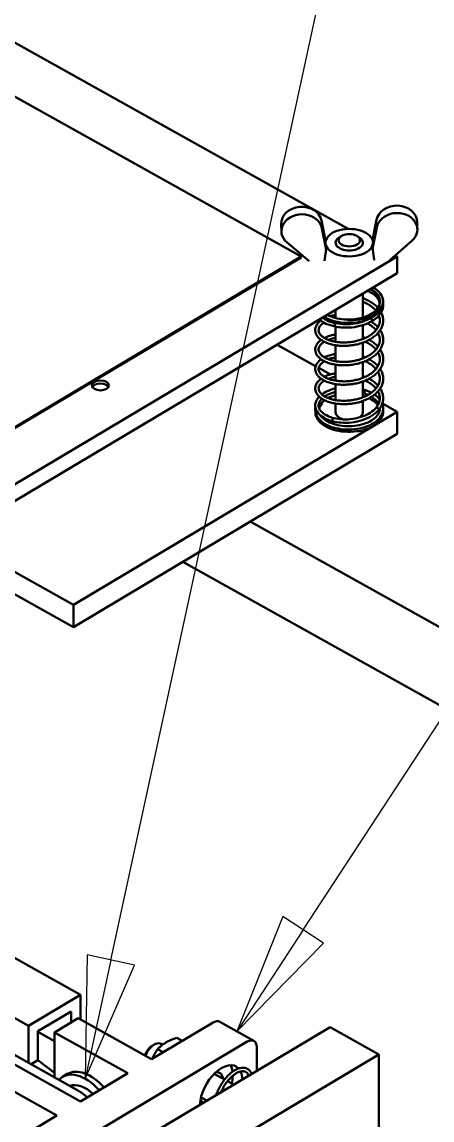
# Model space of a CAD drawing. Header units: millimetres. Extents: x -2685 to 3000, y -4484 to 2121.
# Drawn here: x 2559 to 2619.3, y 1425.7 to 1587.3 of the extents above; entities that cross this region are included whole.
import ezdxf

# ---------------------------------------------------------------- set-up
doc = ezdxf.new("R2010")
doc.units = ezdxf.units.MM
doc.header["$LTSCALE"] = 7.142857
doc.layers.add('Symbol (ISO)', color=7, linetype='Continuous', lineweight=25)
doc.layers.add('Visible (ISO)', color=7, linetype='Continuous', lineweight=50)

# ---------------------------------------------------------------- blocks, each defined once
blk = doc.blocks.new('Balloon15')
at = {"layer": 'Symbol (ISO)'}
for p, q in [((364.045, 203.521), (379.41, 227.026)), ((363.627, 203.795), (362.677, 201.428)), ((364.464, 203.247), (363.627, 203.795)), ((364.045, 203.521), (362.677, 201.428)), ((362.677, 201.428), (364.464, 203.247))]:
    blk.add_line(p, q, dxfattribs=at)
at = {"layer": 'Symbol (ISO)', "flags": 128}
blk.add_lwpolyline([(363.627, 203.795), (362.677, 201.428)], dxfattribs=at)
at = {"layer": 'Symbol (ISO)'}
blk.add_solid([(363.627, 203.795), (362.677, 201.428), (364.464, 203.247), (363.627, 203.795)], dxfattribs=at)
blk = doc.blocks.new('Balloon16')
at = {"layer": 'Symbol (ISO)'}
for p, q in [((360.085, 202.897), (364.612, 223.807)), ((359.596, 203.002), (359.556, 200.453)), ((360.574, 202.791), (359.596, 203.002)), ((360.085, 202.897), (359.556, 200.453)), ((359.556, 200.453), (360.574, 202.791))]:
    blk.add_line(p, q, dxfattribs=at)
at = {"layer": 'Symbol (ISO)', "flags": 128}
blk.add_lwpolyline([(359.596, 203.002), (359.556, 200.453)], dxfattribs=at)
at = {"layer": 'Symbol (ISO)'}
blk.add_solid([(359.596, 203.002), (359.556, 200.453), (360.574, 202.791), (359.596, 203.002)], dxfattribs=at)

msp = doc.modelspace()

# ---------------------------------------------------------------- linework, layer by layer
at = {"layer": 'Visible (ISO)'}
for p, q in [((2606.913, 1556.876), (2304.943, 1725.693)), ((2600.019, 1552.816), (2298.291, 1721.497)), ((2603.032, 1558.108), (2603.617, 1555.114)), ((2611.104, 1558.212), (2610.526, 1555.24)), ((2597.072, 1557.568), (2597.114, 1556.471)), ((2603.688, 1553.871), (2603.074, 1557.011)), ((2610.533, 1553.96), (2611.147, 1557.115)), ((2617.107, 1556.884), (2617.064, 1557.98)), ((2597.94, 1554.87), (2601.179, 1552.134)), ((2603.6, 1555.013), (2603.593, 1554.961)), ((2605.979, 1555.85), (2605.675, 1555.675)), ((2608.2, 1555.85), (2608.503, 1555.675)), ((2610.579, 1555.013), (2610.581, 1554.998)), ((2616.281, 1555.106), (2613.042, 1552.287)), ((2393.417, 1429.63), (2600.019, 1552.816)), ((2393.479, 1429.545), (2600.019, 1552.693)), ((2393.644, 1421.343), (2614.159, 1552.825)), ((2600.019, 1552.693), (2600.019, 1552.816)), ((2614.159, 1552.825), (2613.855, 1552.995)), ((2614.159, 1550.375), (2614.159, 1552.825)), ((2393.644, 1418.894), (2614.159, 1550.375)), ((2609.089, 1543.828), (2609.089, 1547.352)), ((2605.089, 1543.769), (2605.089, 1544.967)), ((2605.089, 1543.013), (2605.089, 1543.255)), ((2605.089, 1540.266), (2605.089, 1542.503)), ((2609.089, 1543.248), (2609.089, 1543.31)), ((2609.089, 1540.676), (2609.089, 1542.722)), ((2602.153, 1536.675), (2596.491, 1539.841)), ((2605.089, 1537.406), (2605.089, 1539.76)), ((2609.089, 1537.816), (2609.089, 1540.143)), ((2609.089, 1534.955), (2609.089, 1537.282)), ((2604.328, 1535.46), (2602.605, 1536.423)), ((2605.089, 1534.545), (2605.089, 1536.899)), ((2569.645, 1533.92), (2569.605, 1533.897)), ((2571.333, 1533.92), (2571.373, 1533.897)), ((2605.089, 1535.034), (2604.975, 1535.097)), ((2605.089, 1531.684), (2605.089, 1534.038)), ((2609.089, 1532.094), (2609.089, 1534.421)), ((2605.089, 1529.897), (2605.089, 1531.178)), ((2609.089, 1529.897), (2609.089, 1531.56)), ((2614.159, 1529.963), (2611.962, 1531.192)), ((2566.509, 1501.551), (2614.159, 1529.963)), ((2614.159, 1526.697), (2614.159, 1529.963)), ((2566.509, 1498.285), (2614.159, 1526.697)), ((2661.092, 1475.481), (2592.539, 1513.806)), ((2548.84, 1511.429), (2566.509, 1501.551)), ((2566.509, 1498.285), (2546.013, 1509.743)), ((2653.092, 1468.497), (2582.623, 1507.893)), ((2566.509, 1501.551), (2566.509, 1498.285)), ((2567.568, 1444.168), (2499.683, 1482.119)), ((2559.916, 1439.606), (2492.031, 1477.557)), ((2567.25, 1430.036), (2487.444, 1474.822)), ((2559.916, 1439.606), (2567.568, 1444.168)), ((2567.568, 1444.168), (2567.568, 1440.518)), ((2566.176, 1441.705), (2561.307, 1438.802)), ((2566.176, 1440.065), (2566.176, 1441.705)), ((2563.763, 1438.626), (2567.241, 1440.7)), ((2578.017, 1434.676), (2567.241, 1440.7)), ((2578.017, 1434.676), (2587.061, 1440.068)), ((2593.065, 1437.369), (2588.037, 1440.181)), ((2559.916, 1434.152), (2559.916, 1439.606)), ((2561.307, 1438.802), (2561.307, 1434.526)), ((2563.763, 1437.339), (2561.307, 1438.712)), ((2563.763, 1438.626), (2574.539, 1432.602)), ((2563.763, 1431.993), (2563.763, 1438.626)), ((2569.496, 1418.66), (2604.278, 1439.398)), ((2604.278, 1439.398), (2611.462, 1435.382)), ((2592.089, 1437.256), (2560.09, 1418.177)), ((2578.101, 1436.652), (2578.414, 1436.833)), ((2579.616, 1436.794), (2579.368, 1436.932)), ((2581.716, 1437.814), (2582.523, 1437.362)), ((2576.68, 1414.644), (2611.462, 1435.382)), ((2578.904, 1436.148), (2579.721, 1435.692)), ((2593.481, 1432.96), (2593.481, 1436.453)), ((2611.462, 1435.382), (2611.462, 1420.629)), ((2567.583, 1428.454), (2556.807, 1434.479)), ((2561.307, 1434.526), (2560.309, 1433.932)), ((2561.307, 1434.526), (2563.763, 1432.661)), ((2564.105, 1426.38), (2553.329, 1432.405)), ((2565.625, 1432.5), (2564.93, 1432.085)), ((2574.539, 1432.602), (2567.583, 1428.454)), ((2588.757, 1431.684), (2587.241, 1432.531)), ((2590.09, 1430.938), (2589.198, 1431.437)), ((2586.123, 1428.573), (2585.289, 1429.04)), ((2555.062, 1420.989), (2564.105, 1426.38))]:
    msp.add_line(p, q, dxfattribs=at)
for centre, major_axis, ratio, start_param, end_param in [((2600.07, 1557.684), (-2.998, -0.116), 0.8162929, 3.268046, 6.2831853), ((2614.066, 1557.864), (2.998, 0.116), 0.8162929, 0, 2.9519829), ((2600.112, 1556.587), (2.998, 0.116), 0.8162929, 0.1264534, 3.8710272), ((2614.109, 1556.768), (-2.998, -0.116), 0.8162929, 2.3490017, 6.0935755), ((2607.089, 1554.858), (3.5, 0), 0.5773503, 0.0223384, 3.1639311), ((2614.596, 1498.55), (-10.985, 56.454), 0.0124031, 0.0368032, 0.0799913), ((2607.089, 1554.858), (-3.5, 0), 0.5773503, 0.0223384, 3.1639311), ((2607.089, 1554.858), (-2, 0), 0.5773503, 5.4977871, 10.2101761), ((2599.582, 1498.356), (-10.958, -56.737), 0.0183615, 2.9448668, 3.0631461), ((2599.582, 1498.356), (-10.958, -56.737), 0.0183615, 3.0631461, 3.0868869), ((2614.596, 1498.55), (-10.985, 56.454), 0.0124031, 0.0799913, 0.1982706), ((2611.557, 1546.674), (-0.221, -0.117), 0.695433, 4.9325402, 5.8871034), ((2611.557, 1546.674), (-0.221, -0.117), 0.695433, 5.8871034, 6.3148545), ((2610.289, 1543.524), (-0.137, 0.209), 0.4789613, 3.8995119, 5.7186339), ((2605.071, 1542.762), (0.041, 0.247), 0.411964, 6.2645398, 8.4787258), ((2605.071, 1542.762), (-0.041, -0.247), 0.411964, 5.3371331, 6.2656572), ((2610.289, 1543.524), (0.137, -0.209), 0.4789613, 6.2647825, 7.0411045), ((2570.489, 1533.433), (-1.193, 0), 0.5773503, 3.3574247, 6.0673532), ((2609.426, 1532.898), (-0.1, -0.229), 0.3316583, 5.4298369, 6.3113825), ((2609.426, 1532.898), (0.1, 0.229), 0.3316583, 0.0263313, 2.2882442), ((2602.954, 1531.141), (-0.159, 0.193), 0.7733073, 4.3754158, 4.9442544), ((2611.225, 1530.387), (-0.193, 0.159), 0.6386728, 3.6908595, 6.2716905), ((2604.752, 1528.787), (0.053, 0.244), 0.4662928, 6.2723877, 8.4915546), ((2607.089, 1529.897), (-2, 0), 0.5773503, 0, 1.1460331), ((2607.089, 1529.897), (2, 0), 0.5773503, 5.5547196, 6.2831853), ((2611.225, 1529.059), (-0.193, 0.159), 0.6386728, 6.234071, 6.2341322), ((2611.225, 1530.387), (0.193, -0.159), 0.6386728, 6.2726782, 6.8324522), ((2604.752, 1528.787), (-0.053, -0.244), 0.4662928, 5.3499619, 6.2730407), ((2587.061, 1438.435), (0.976, 1.746), 0.5679804, 0, 0.7774767), ((2578.392, 1435.187), (0.976, 1.746), 0.5679804, 0, 1.8905506), ((2592.089, 1435.623), (0.976, 1.746), 0.5679804, 5.4898657, 7.060662), ((2578.084, 1435.359), (-0.766, -1.371), 0.5679804, 3.9032184, 5.1242064), ((2588.263, 1429.668), (2.196, 3.928), 0.5679804, 6.103548, 8.5820301), ((2586.827, 1430.471), (2.196, 3.928), 0.5679804, 5.6320264, 5.9553282), ((2568.258, 1426.502), (-3.329, 5.583), 0.5865704, 5.0288625, 6.4648803), ((2568.954, 1426.917), (-3.329, 5.583), 0.5865704, 5.0288625, 6.2831853), ((2586.827, 1430.471), (1.22, 2.182), 0.5679804, 5.6396842, 6.6800314), ((2586.827, 1430.471), (-2.196, -3.928), 0.5679804, 2.0313503, 2.3187264), ((2588.263, 1429.668), (2.196, 3.928), 0.5679804, 5.5392939, 5.911226), ((2568.258, 1426.502), (-2.458, 4.123), 0.5865704, 5.1474215, 6.1990383), ((2567.244, 1425.897), (-2.599, 4.359), 0.5865704, 5.1224125, 5.4877412), ((2586.827, 1430.471), (-1.22, -2.182), 0.5679804, 5.8863392, 6.2998303)]:
    msp.add_ellipse(centre, major_axis=major_axis, ratio=ratio, start_param=start_param, end_param=end_param, dxfattribs=at)
for centre, major_axis in [((2607.089, 1555.209), (1.571, 0)), ((2570.489, 1533.841), (1.25, 0))]:
    msp.add_ellipse(centre, major_axis=major_axis, ratio=0.5773503, dxfattribs=at)
for points, weights in [([(2603.688, 1553.871), (2603.574, 1553.046), (2603.453, 1552.164)], [1.0004735734, 1.0013332164, 1.00116416689]), ([(2610.768, 1552.258), (2610.647, 1553.137), (2610.533, 1553.96)], [1.0011641669, 1.00133321642, 1.0004735734]), ([(2581.716, 1437.814), (2579.891, 1437.215), (2578.904, 1436.148)], [1, 1.15470053838, 1]), ([(2578.904, 1436.148), (2578.4, 1435.425), (2578.094, 1434.721)], [1, 1.06390784668, 1.07501415938])]:
    msp.add_rational_spline(points, weights, degree=2, dxfattribs=at)
for points, knots in [([(2611.844, 1547.084), (2612.01, 1546.77), (2612.096, 1546.429), (2612.083, 1545.773), (2611.993, 1545.451), (2611.67, 1544.855), (2611.433, 1544.574), (2610.827, 1544.061), (2610.443, 1543.827), (2609.579, 1543.443), (2609.086, 1543.29), (2608.064, 1543.088), (2607.522, 1543.036), (2606.458, 1543.034), (2605.923, 1543.085), (2604.922, 1543.279), (2604.444, 1543.426), (2603.796, 1543.714), (2603.582, 1543.827), (2603.386, 1543.952)], [0, 0, 0, 0, 0.1566263, 0.1566263, 0.3055247, 0.3055247, 0.4547694, 0.4547694, 0.6129977, 0.6129977, 0.7740998, 0.7740998, 0.9342144, 0.9342144, 1.0934484, 1.0934484, 1.2527335, 1.2527335, 1.3391942, 1.3391942, 1.3391942, 1.3391942]), ([(2603.874, 1544.243), (2604.117, 1544.109), (2604.391, 1543.99), (2605.083, 1543.755), (2605.528, 1543.654), (2606.449, 1543.537), (2606.936, 1543.519), (2607.889, 1543.571), (2608.368, 1543.642), (2609.252, 1543.862), (2609.67, 1544.014), (2610.39, 1544.376), (2610.702, 1544.59), (2611.184, 1545.048), (2611.361, 1545.296), (2611.549, 1545.738), (2611.589, 1545.935), (2611.589, 1546.41), (2611.505, 1546.694), (2611.17, 1547.235), (2610.916, 1547.497), (2610.464, 1547.821), (2610.32, 1547.91), (2610.166, 1547.994)], [1.0924557, 1.0924557, 1.0924557, 1.0924557, 1.1965182, 1.1965182, 1.3382691, 1.3382691, 1.481342, 1.481342, 1.6250646, 1.6250646, 1.7685599, 1.7685599, 1.911036, 1.911036, 2.0526074, 2.0526074, 2.1634178, 2.1634178, 2.3218189, 2.3218189, 2.4765843, 2.4765843, 2.5397068, 2.5397068, 2.5397068, 2.5397068]), ([(2610.621, 1548.265), (2610.621, 1548.265), (2610.621, 1548.265), (2611.077, 1548), (2611.439, 1547.686), (2611.932, 1546.995), (2612.059, 1546.626), (2612.059, 1545.882), (2611.934, 1545.513), (2611.443, 1544.827), (2611.085, 1544.516), (2610.179, 1543.992), (2609.641, 1543.785), (2608.401, 1543.493), (2607.803, 1543.45), (2607.15, 1543.452), (2606.985, 1543.463), (2606.889, 1543.475), (2606.868, 1543.478), (2606.851, 1543.483), (2606.847, 1543.484), (2606.843, 1543.485), (2606.842, 1543.486), (2606.841, 1543.487), (2606.841, 1543.487), (2606.841, 1543.488), (2606.84, 1543.488), (2606.841, 1543.489), (2606.841, 1543.489), (2606.841, 1543.49), (2606.842, 1543.49), (2606.844, 1543.492), (2606.847, 1543.492), (2606.855, 1543.494), (2606.862, 1543.496), (2606.895, 1543.5), (2606.937, 1543.503), (2607.149, 1543.515), (2607.406, 1543.525), (2608.442, 1543.637), (2608.966, 1543.778), (2609.856, 1544.084), (2610.304, 1544.313), (2611.028, 1544.857), (2611.296, 1545.167), (2611.612, 1545.827), (2611.658, 1546.171), (2611.519, 1546.849), (2611.337, 1547.177), (2610.843, 1547.692), (2610.584, 1547.89), (2610.282, 1548.063)], [-2.4231253, -2.4231253, -2.4231253, -2.4231253, -2.4230262, -2.4230262, -2.2801462, -2.2801462, -2.1375397, -2.1375397, -1.9953297, -1.9953297, -1.8536019, -1.8536019, -1.712201, -1.712201, -1.5572958, -1.5572958, -1.4808307, -1.4808307, -1.467331, -1.467331, -1.4638944, -1.4638944, -1.4625476, -1.4625476, -1.4618095, -1.4618095, -1.4612224, -1.4612224, -1.4605756, -1.4605756, -1.4595919, -1.4595919, -1.4573479, -1.4573479, -1.4519139, -1.4519139, -1.432322, -1.432322, -1.3733994, -1.3733994, -1.2416642, -1.2416642, -1.0634545, -1.0634545, -0.8853449, -0.8853449, -0.7077247, -0.7077247, -0.530535, -0.530535, -0.4019973, -0.4019973, -0.4019973, -0.4019973]), ([(2611.34, 1546.551), (2611.181, 1546.809), (2610.941, 1547.062), (2610.394, 1547.465), (2610.106, 1547.629), (2609.787, 1547.769)], [0.00016824, 0.00016824, 0.00016824, 0.00016824, 0.14959624, 0.14959624, 0.26864878, 0.26864878, 0.26864878, 0.26864878]), ([(2611.32, 1545.269), (2611.185, 1545.421), (2611.033, 1545.566), (2610.689, 1545.851), (2610.495, 1545.989), (2610.078, 1546.244), (2609.856, 1546.362), (2609.451, 1546.547), (2609.272, 1546.619), (2609.089, 1546.685)], [26.19908926, 26.19908926, 26.19908926, 26.19908926, 26.35172658, 26.35172658, 26.51599609, 26.51599609, 26.68084572, 26.68084572, 26.80284342, 26.80284342, 26.80284342, 26.80284342]), ([(2611.001, 1544.875), (2610.93, 1544.959), (2610.853, 1545.041), (2610.633, 1545.253), (2610.481, 1545.379), (2610.147, 1545.619), (2609.967, 1545.731), (2609.583, 1545.939), (2609.379, 1546.034), (2609.141, 1546.131), (2609.115, 1546.141), (2609.089, 1546.151)], [26.17555406, 26.17555406, 26.17555406, 26.17555406, 26.27124796, 26.27124796, 26.42922784, 26.42922784, 26.58633709, 26.58633709, 26.74337445, 26.74337445, 26.76213772, 26.76213772, 26.76213772, 26.76213772]), ([(2612.077, 1545.912), (2612.082, 1545.866), (2612.085, 1545.82), (2612.102, 1545.442), (2612.032, 1545.104), (2611.742, 1544.477), (2611.521, 1544.18), (2611.009, 1543.694), (2610.732, 1543.491), (2610.424, 1543.314)], [0.13768666, 0.13768666, 0.13768666, 0.13768666, 0.15849081, 0.15849081, 0.30942117, 0.30942117, 0.45893277, 0.45893277, 0.58289366, 0.58289366, 0.58289366, 0.58289366]), ([(2602.914, 1543.384), (2602.812, 1543.309), (2602.719, 1543.23), (2602.51, 1543.025), (2602.404, 1542.895), (2602.24, 1542.629), (2602.179, 1542.493), (2602.104, 1542.223), (2602.087, 1542.089), (2602.092, 1541.826), (2602.114, 1541.696), (2602.193, 1541.44), (2602.253, 1541.314), (2602.41, 1541.064), (2602.511, 1540.941), (2602.752, 1540.704), (2602.894, 1540.59), (2603.215, 1540.378), (2603.394, 1540.28), (2603.783, 1540.103), (2603.993, 1540.025), (2604.437, 1539.89), (2604.67, 1539.834), (2605.156, 1539.745), (2605.407, 1539.713), (2605.922, 1539.673), (2606.185, 1539.665), (2606.717, 1539.674), (2606.986, 1539.692), (2607.521, 1539.752), (2607.788, 1539.795), (2608.315, 1539.905), (2608.574, 1539.973), (2609.079, 1540.134), (2609.324, 1540.226), (2609.793, 1540.434), (2610.018, 1540.549), (2610.44, 1540.802), (2610.638, 1540.938), (2611, 1541.23), (2611.166, 1541.386), (2611.458, 1541.711), (2611.585, 1541.881), (2611.797, 1542.23), (2611.883, 1542.409), (2612.01, 1542.771), (2612.052, 1542.954), (2612.094, 1543.319), (2612.095, 1543.501), (2612.054, 1543.862), (2612.013, 1544.041), (2611.909, 1544.347), (2611.854, 1544.475), (2611.788, 1544.6)], [21.94639, 21.94639, 21.94639, 21.94639, 22.0571648, 22.0571648, 22.2194146, 22.2194146, 22.3726611, 22.3726611, 22.5153643, 22.5153643, 22.6540631, 22.6540631, 22.7976856, 22.7976856, 22.9513545, 22.9513545, 23.113508, 23.113508, 23.2792701, 23.2792701, 23.4454781, 23.4454781, 23.6111284, 23.6111284, 23.7761444, 23.7761444, 23.9407023, 23.9407023, 24.1050118, 24.1050118, 24.2692631, 24.2692631, 24.433615, 24.433615, 24.5981805, 24.5981805, 24.7629824, 24.7629824, 24.927847, 24.927847, 25.0922082, 25.0922082, 25.254906, 25.254906, 25.4143802, 25.4143802, 25.5697771, 25.5697771, 25.7222545, 25.7222545, 25.8747085, 25.8747085, 25.9874846, 25.9874846, 25.9874846, 25.9874846]), ([(2603.365, 1543.088), (2603.235, 1543.005), (2603.121, 1542.918), (2602.924, 1542.735), (2602.842, 1542.64), (2602.709, 1542.445), (2602.661, 1542.345), (2602.596, 1542.137), (2602.584, 1542.029), (2602.6, 1541.803), (2602.633, 1541.686), (2602.744, 1541.462), (2602.816, 1541.357), (2602.997, 1541.158), (2603.102, 1541.064), (2603.345, 1540.886), (2603.482, 1540.802), (2603.785, 1540.647), (2603.952, 1540.575), (2604.311, 1540.447), (2604.504, 1540.39), (2604.912, 1540.295), (2605.127, 1540.257), (2605.572, 1540.199), (2605.803, 1540.18), (2606.273, 1540.165), (2606.514, 1540.167), (2606.997, 1540.195), (2607.24, 1540.22), (2607.723, 1540.292), (2607.962, 1540.338), (2608.431, 1540.453), (2608.661, 1540.521), (2609.103, 1540.677), (2609.316, 1540.765), (2609.72, 1540.958), (2609.911, 1541.064), (2610.267, 1541.289), (2610.432, 1541.41), (2610.731, 1541.663), (2610.866, 1541.796), (2611.103, 1542.071), (2611.206, 1542.214), (2611.376, 1542.507), (2611.444, 1542.658), (2611.544, 1542.967), (2611.574, 1543.126), (2611.596, 1543.447), (2611.586, 1543.61), (2611.532, 1543.893), (2611.498, 1544.013), (2611.452, 1544.133)], [21.8831494, 21.8831494, 21.8831494, 21.8831494, 22.0355184, 22.0355184, 22.1924429, 22.1924429, 22.3570289, 22.3570289, 22.541293, 22.541293, 22.7388112, 22.7388112, 22.9114377, 22.9114377, 23.0704499, 23.0704499, 23.2259405, 23.2259405, 23.3812344, 23.3812344, 23.5372157, 23.5372157, 23.6939506, 23.6939506, 23.8512662, 23.8512662, 24.0089462, 24.0089462, 24.1667877, 24.1667877, 24.3246138, 24.3246138, 24.4822773, 24.4822773, 24.6396763, 24.6396763, 24.7967969, 24.7967969, 24.9538127, 24.9538127, 25.1112694, 25.1112694, 25.270358, 25.270358, 25.4330766, 25.4330766, 25.601431, 25.601431, 25.7742903, 25.7742903, 25.902531, 25.902531, 25.902531, 25.902531]), ([(2605.028, 1542.516), (2604.533, 1542.608), (2604.069, 1542.751), (2603.295, 1543.105), (2602.97, 1543.315), (2602.716, 1543.552)], [0.00009751, 0.00009751, 0.00009751, 0.00009751, 0.16395726, 0.16395726, 0.31874251, 0.31874251, 0.31874251, 0.31874251]), ([(2603.167, 1543.821), (2603.397, 1543.632), (2603.699, 1543.457), (2604.365, 1543.186), (2604.727, 1543.081), (2605.112, 1543.008)], [0.26473869, 0.26473869, 0.26473869, 0.26473869, 0.40794822, 0.40794822, 0.53700783, 0.53700783, 0.53700783, 0.53700783]), ([(2603.644, 1543.8), (2603.633, 1543.795), (2603.622, 1543.79), (2603.529, 1543.749), (2603.449, 1543.71), (2603.372, 1543.669)], [21.716015505, 21.716015505, 21.716015505, 21.716015505, 21.725150473, 21.725150473, 21.795222131, 21.795222131, 21.795222131, 21.795222131]), ([(2605.089, 1544.207), (2605.038, 1544.199), (2604.988, 1544.19), (2604.718, 1544.142), (2604.506, 1544.093), (2604.303, 1544.035)], [21.36038878, 21.36038878, 21.36038878, 21.36038878, 21.394527, 21.394527, 21.54372344, 21.54372344, 21.54372344, 21.54372344]), ([(2605.113, 1543.008), (2605.55, 1542.916), (2606.028, 1542.862), (2606.985, 1542.847), (2607.476, 1542.883), (2608.418, 1543.04), (2608.88, 1543.164), (2609.488, 1543.396), (2609.67, 1543.476), (2609.843, 1543.563)], [0, 0, 0, 0, 0.14616925, 0.14616925, 0.29016585, 0.29016585, 0.43456097, 0.43456097, 0.50000604, 0.50000604, 0.50000604, 0.50000604]), ([(2602.954, 1540.553), (2602.828, 1540.462), (2602.713, 1540.365), (2602.489, 1540.141), (2602.386, 1540.01), (2602.228, 1539.743), (2602.17, 1539.607), (2602.1, 1539.337), (2602.085, 1539.204), (2602.095, 1538.941), (2602.119, 1538.812), (2602.203, 1538.556), (2602.265, 1538.43), (2602.428, 1538.181), (2602.531, 1538.058), (2602.776, 1537.822), (2602.921, 1537.709), (2603.246, 1537.499), (2603.428, 1537.402), (2603.821, 1537.227), (2604.032, 1537.15), (2604.479, 1537.019), (2604.714, 1536.964), (2605.201, 1536.878), (2605.454, 1536.847), (2605.97, 1536.81), (2606.234, 1536.803), (2606.766, 1536.816), (2607.035, 1536.835), (2607.57, 1536.898), (2607.837, 1536.943), (2608.362, 1537.056), (2608.621, 1537.126), (2609.124, 1537.289), (2609.368, 1537.383), (2609.835, 1537.594), (2610.058, 1537.71), (2610.477, 1537.965), (2610.673, 1538.103), (2611.031, 1538.397), (2611.194, 1538.554), (2611.482, 1538.881), (2611.607, 1539.051), (2611.814, 1539.401), (2611.897, 1539.581), (2612.019, 1539.943), (2612.058, 1540.126), (2612.095, 1540.491), (2612.093, 1540.673), (2612.048, 1541.034), (2612.005, 1541.213), (2611.878, 1541.567), (2611.794, 1541.742), (2611.677, 1541.935), (2611.662, 1541.959), (2611.646, 1541.983)], [15.6486499, 15.6486499, 15.6486499, 15.6486499, 15.7839934, 15.7839934, 15.9458559, 15.9458559, 16.0984204, 16.0984204, 16.2406312, 16.2406312, 16.379388, 16.379388, 16.5235377, 16.5235377, 16.677831, 16.677831, 16.8403421, 16.8403421, 17.006194, 17.006194, 17.1723821, 17.1723821, 17.3379914, 17.3379914, 17.5029737, 17.5029737, 17.6675105, 17.6675105, 17.8318114, 17.8318114, 17.9960646, 17.9960646, 18.1604269, 18.1604269, 18.3250074, 18.3250074, 18.489821, 18.489821, 18.6546763, 18.6546763, 18.8189759, 18.8189759, 18.9815226, 18.9815226, 19.1407578, 19.1407578, 19.2959209, 19.2959209, 19.4483046, 19.4483046, 19.6008598, 19.6008598, 19.7563601, 19.7563601, 19.7789674, 19.7789674, 19.7789674, 19.7789674]), ([(2610.424, 1543.314), (2610.016, 1543.068), (2609.541, 1542.86), (2608.544, 1542.554), (2608.01, 1542.448), (2606.945, 1542.343), (2606.401, 1542.341), (2605.591, 1542.415), (2605.303, 1542.458), (2605.028, 1542.516)], [0, 0, 0, 0, 0.16447757, 0.16447757, 0.32547427, 0.32547427, 0.48553438, 0.48553438, 0.57642659, 0.57642659, 0.57642659, 0.57642659]), ([(2609.146, 1543.267), (2609.145, 1543.268), (2609.144, 1543.268), (2609.125, 1543.276), (2609.107, 1543.283), (2609.089, 1543.29)], [20.465030695, 20.465030695, 20.465030695, 20.465030695, 20.46576977, 20.46576977, 20.478952483, 20.478952483, 20.478952483, 20.478952483]), ([(2611.027, 1541.983), (2610.945, 1542.082), (2610.854, 1542.18), (2610.618, 1542.406), (2610.464, 1542.532), (2610.133, 1542.767), (2609.957, 1542.876), (2609.77, 1542.977)], [19.88048643, 19.88048643, 19.88048643, 19.88048643, 19.99370339, 19.99370339, 20.15163046, 20.15163046, 20.3045916, 20.3045916, 20.3045916, 20.3045916]), ([(2611.319, 1542.41), (2611.175, 1542.572), (2611.013, 1542.725), (2610.671, 1543.002), (2610.494, 1543.128), (2610.305, 1543.244)], [19.91640617, 19.91640617, 19.91640617, 19.91640617, 20.07849173, 20.07849173, 20.22798415, 20.22798415, 20.22798415, 20.22798415]), ([(2603.429, 1540.267), (2603.405, 1540.253), (2603.381, 1540.238), (2603.227, 1540.138), (2603.111, 1540.049), (2602.915, 1539.864), (2602.833, 1539.769), (2602.703, 1539.574), (2602.656, 1539.474), (2602.594, 1539.265), (2602.583, 1539.156), (2602.603, 1538.93), (2602.637, 1538.813), (2602.751, 1538.59), (2602.825, 1538.485), (2603.008, 1538.287), (2603.114, 1538.193), (2603.359, 1538.016), (2603.497, 1537.933), (2603.802, 1537.778), (2603.97, 1537.707), (2604.331, 1537.58), (2604.525, 1537.524), (2604.934, 1537.43), (2605.15, 1537.392), (2605.596, 1537.336), (2605.827, 1537.318), (2606.299, 1537.304), (2606.539, 1537.307), (2607.023, 1537.336), (2607.266, 1537.362), (2607.749, 1537.435), (2607.988, 1537.483), (2608.456, 1537.6), (2608.685, 1537.668), (2609.126, 1537.826), (2609.338, 1537.914), (2609.741, 1538.108), (2609.931, 1538.214), (2610.285, 1538.441), (2610.449, 1538.562), (2610.746, 1538.816), (2610.88, 1538.949), (2611.115, 1539.225), (2611.216, 1539.368), (2611.384, 1539.662), (2611.45, 1539.814), (2611.547, 1540.123), (2611.577, 1540.282), (2611.596, 1540.604), (2611.584, 1540.767), (2611.52, 1541.09), (2611.467, 1541.25), (2611.371, 1541.458), (2611.346, 1541.507), (2611.319, 1541.556)], [15.5751076, 15.5751076, 15.5751076, 15.5751076, 15.6026388, 15.6026388, 15.757861, 15.757861, 15.9149225, 15.9149225, 16.0799722, 16.0799722, 16.2651326, 16.2651326, 16.4622004, 16.4622004, 16.6340413, 16.6340413, 16.7928153, 16.7928153, 16.9482644, 16.9482644, 17.1035753, 17.1035753, 17.2595846, 17.2595846, 17.4163436, 17.4163436, 17.5736759, 17.5736759, 17.731365, 17.731365, 17.8892088, 17.8892088, 18.0470314, 18.0470314, 18.204687, 18.204687, 18.3620755, 18.3620755, 18.5191879, 18.5191879, 18.6762071, 18.6762071, 18.8336966, 18.8336966, 18.9928756, 18.9928756, 19.1557661, 19.1557661, 19.3243319, 19.3243319, 19.4972564, 19.4972564, 19.6682908, 19.6682908, 19.7219726, 19.7219726, 19.7219726, 19.7219726]), ([(2605.089, 1541.346), (2605.023, 1541.335), (2604.958, 1541.324), (2604.651, 1541.267), (2604.419, 1541.211), (2603.978, 1541.076), (2603.77, 1540.997), (2603.526, 1540.886), (2603.477, 1540.862), (2603.429, 1540.838)], [15.07720364, 15.07720364, 15.07720364, 15.07720364, 15.12135711, 15.12135711, 15.28638888, 15.28638888, 15.45205527, 15.45205527, 15.49480901, 15.49480901, 15.49480901, 15.49480901]), ([(2605.089, 1540.839), (2605.037, 1540.83), (2604.985, 1540.821), (2604.722, 1540.77), (2604.519, 1540.719), (2604.222, 1540.627), (2604.118, 1540.591), (2604.019, 1540.553)], [15.09582987, 15.09582987, 15.09582987, 15.09582987, 15.13390871, 15.13390871, 15.29087865, 15.29087865, 15.37945983, 15.37945983, 15.37945983, 15.37945983]), ([(2611.027, 1539.122), (2610.941, 1539.227), (2610.845, 1539.328), (2610.602, 1539.558), (2610.447, 1539.684), (2610.11, 1539.921), (2609.927, 1540.032), (2609.639, 1540.185), (2609.542, 1540.234), (2609.442, 1540.28)], [13.59730124, 13.59730124, 13.59730124, 13.59730124, 13.71616006, 13.71616006, 13.87403625, 13.87403625, 14.03112158, 14.03112158, 14.10790772, 14.10790772, 14.10790772, 14.10790772]), ([(2611.319, 1539.549), (2611.311, 1539.559), (2611.303, 1539.568), (2611.147, 1539.738), (2610.982, 1539.891), (2610.62, 1540.18), (2610.422, 1540.316), (2610.146, 1540.479), (2610.08, 1540.517), (2610.013, 1540.553)], [13.63322079, 13.63322079, 13.63322079, 13.63322079, 13.64246558, 13.64246558, 13.80526295, 13.80526295, 13.96965458, 13.96965458, 14.01992585, 14.01992585, 14.01992585, 14.01992585]), ([(2602.954, 1537.692), (2602.818, 1537.595), (2602.696, 1537.49), (2602.47, 1537.256), (2602.369, 1537.125), (2602.216, 1536.858), (2602.161, 1536.722), (2602.096, 1536.452), (2602.084, 1536.319), (2602.099, 1536.057), (2602.125, 1535.928), (2602.213, 1535.672), (2602.278, 1535.546), (2602.445, 1535.297), (2602.551, 1535.175), (2602.802, 1534.94), (2602.949, 1534.828), (2603.279, 1534.62), (2603.462, 1534.524), (2603.858, 1534.352), (2604.071, 1534.276), (2604.521, 1534.147), (2604.757, 1534.094), (2605.247, 1534.011), (2605.5, 1533.982), (2606.018, 1533.947), (2606.282, 1533.942), (2606.815, 1533.958), (2607.083, 1533.978), (2607.619, 1534.045), (2607.885, 1534.091), (2608.41, 1534.208), (2608.668, 1534.279), (2609.168, 1534.445), (2609.411, 1534.54), (2609.876, 1534.754), (2610.097, 1534.872), (2610.513, 1535.129), (2610.707, 1535.268), (2611.062, 1535.565), (2611.223, 1535.722), (2611.506, 1536.051), (2611.628, 1536.222), (2611.83, 1536.573), (2611.91, 1536.753), (2612.027, 1537.116), (2612.064, 1537.299), (2612.096, 1537.663), (2612.091, 1537.845), (2612.041, 1538.206), (2611.995, 1538.385), (2611.864, 1538.738), (2611.778, 1538.912), (2611.664, 1539.094), (2611.655, 1539.108), (2611.646, 1539.122)], [9.3654648, 9.3654648, 9.3654648, 9.3654648, 9.5108088, 9.5108088, 9.6722614, 9.6722614, 9.8241384, 9.8241384, 9.9658849, 9.9658849, 10.1047342, 10.1047342, 10.2494297, 10.2494297, 10.4043388, 10.4043388, 10.5671878, 10.5671878, 10.7331186, 10.7331186, 10.8992837, 10.8992837, 11.0648521, 11.0648521, 11.2298014, 11.2298014, 11.394318, 11.394318, 11.5586108, 11.5586108, 11.7228666, 11.7228666, 11.8872396, 11.8872396, 12.0518352, 12.0518352, 12.2166597, 12.2166597, 12.3815037, 12.3815037, 12.5457374, 12.5457374, 12.7081268, 12.7081268, 12.8671197, 12.8671197, 13.0220539, 13.0220539, 13.1743553, 13.1743553, 13.3270226, 13.3270226, 13.4827568, 13.4827568, 13.4957823, 13.4957823, 13.4957823, 13.4957823]), ([(2603.429, 1537.407), (2603.4, 1537.389), (2603.372, 1537.371), (2603.214, 1537.268), (2603.1, 1537.178), (2602.905, 1536.993), (2602.825, 1536.898), (2602.698, 1536.702), (2602.652, 1536.602), (2602.592, 1536.392), (2602.582, 1536.283), (2602.606, 1536.057), (2602.642, 1535.94), (2602.758, 1535.718), (2602.833, 1535.613), (2603.019, 1535.416), (2603.126, 1535.323), (2603.373, 1535.146), (2603.512, 1535.063), (2603.82, 1534.91), (2603.988, 1534.839), (2604.352, 1534.713), (2604.546, 1534.658), (2604.957, 1534.565), (2605.173, 1534.528), (2605.621, 1534.473), (2605.852, 1534.456), (2606.324, 1534.443), (2606.565, 1534.447), (2607.049, 1534.478), (2607.292, 1534.504), (2607.774, 1534.579), (2608.013, 1534.628), (2608.48, 1534.746), (2608.709, 1534.815), (2609.149, 1534.974), (2609.36, 1535.063), (2609.761, 1535.259), (2609.951, 1535.365), (2610.303, 1535.593), (2610.466, 1535.714), (2610.761, 1535.969), (2610.893, 1536.103), (2611.126, 1536.38), (2611.226, 1536.523), (2611.392, 1536.818), (2611.457, 1536.969), (2611.551, 1537.279), (2611.579, 1537.438), (2611.595, 1537.76), (2611.582, 1537.923), (2611.515, 1538.246), (2611.461, 1538.406), (2611.366, 1538.608), (2611.343, 1538.652), (2611.319, 1538.695)], [9.2919222, 9.2919222, 9.2919222, 9.2919222, 9.3249785, 9.3249785, 9.4802149, 9.4802149, 9.637421, 9.637421, 9.8029518, 9.8029518, 9.9890108, 9.9890108, 10.1855531, 10.1855531, 10.3566341, 10.3566341, 10.5151813, 10.5151813, 10.6705924, 10.6705924, 10.8259211, 10.8259211, 10.9819585, 10.9819585, 11.1387415, 11.1387415, 11.2960902, 11.2960902, 11.4537881, 11.4537881, 11.611634, 11.611634, 11.769453, 11.769453, 11.9271004, 11.9271004, 12.0844786, 12.0844786, 12.2415829, 12.2415829, 12.3986061, 12.3986061, 12.5561301, 12.5561301, 12.715402, 12.715402, 12.8784675, 12.8784675, 13.0472435, 13.0472435, 13.2202242, 13.2202242, 13.3910786, 13.3910786, 13.4387878, 13.4387878, 13.4387878, 13.4387878]), ([(2605.089, 1538.485), (2605.008, 1538.472), (2604.928, 1538.458), (2604.609, 1538.397), (2604.378, 1538.339), (2603.94, 1538.201), (2603.733, 1538.121), (2603.503, 1538.014), (2603.466, 1537.996), (2603.429, 1537.977)], [8.79401848, 8.79401848, 8.79401848, 8.79401848, 8.84818894, 8.84818894, 9.01325538, 9.01325538, 9.17896234, 9.17896234, 9.21162351, 9.21162351, 9.21162351, 9.21162351]), ([(2605.089, 1537.978), (2605.029, 1537.968), (2604.97, 1537.957), (2604.7, 1537.904), (2604.498, 1537.853), (2604.209, 1537.762), (2604.112, 1537.728), (2604.019, 1537.692)], [8.81264464, 8.81264464, 8.81264464, 8.81264464, 8.85632172, 8.85632172, 9.01326969, 9.01326969, 9.09627412, 9.09627412, 9.09627412, 9.09627412]), ([(2611.027, 1536.262), (2610.937, 1536.371), (2610.836, 1536.477), (2610.586, 1536.711), (2610.43, 1536.837), (2610.091, 1537.073), (2609.908, 1537.183), (2609.625, 1537.332), (2609.534, 1537.376), (2609.442, 1537.419)], [7.31411611, 7.31411611, 7.31411611, 7.31411611, 7.43862347, 7.43862347, 7.59645061, 7.59645061, 7.75352534, 7.75352534, 7.82472267, 7.82472267, 7.82472267, 7.82472267]), ([(2611.319, 1536.689), (2611.302, 1536.708), (2611.285, 1536.726), (2611.118, 1536.906), (2610.951, 1537.058), (2610.585, 1537.345), (2610.385, 1537.479), (2610.12, 1537.633), (2610.067, 1537.663), (2610.013, 1537.692)], [7.35003546, 7.35003546, 7.35003546, 7.35003546, 7.36910363, 7.36910363, 7.5320399, 7.5320399, 7.69648627, 7.69648627, 7.73674065, 7.73674065, 7.73674065, 7.73674065]), ([(2602.954, 1534.831), (2602.809, 1534.727), (2602.679, 1534.615), (2602.451, 1534.372), (2602.353, 1534.241), (2602.205, 1533.972), (2602.153, 1533.836), (2602.093, 1533.567), (2602.083, 1533.434), (2602.102, 1533.172), (2602.131, 1533.044), (2602.224, 1532.789), (2602.291, 1532.663), (2602.463, 1532.414), (2602.571, 1532.293), (2602.827, 1532.059), (2602.977, 1531.947), (2603.311, 1531.741), (2603.496, 1531.646), (2603.896, 1531.477), (2604.111, 1531.403), (2604.563, 1531.276), (2604.801, 1531.224), (2605.293, 1531.144), (2605.547, 1531.116), (2606.066, 1531.085), (2606.33, 1531.082), (2606.864, 1531.1), (2607.132, 1531.122), (2607.667, 1531.192), (2607.934, 1531.239), (2608.457, 1531.359), (2608.714, 1531.432), (2609.213, 1531.601), (2609.455, 1531.698), (2609.917, 1531.914), (2610.137, 1532.033), (2610.549, 1532.293), (2610.741, 1532.433), (2611.092, 1532.732), (2611.251, 1532.89), (2611.529, 1533.221), (2611.649, 1533.393), (2611.846, 1533.745), (2611.923, 1533.925), (2612.035, 1534.288), (2612.069, 1534.471), (2612.096, 1534.836), (2612.089, 1535.018), (2612.034, 1535.378), (2611.986, 1535.557), (2611.849, 1535.909), (2611.76, 1536.083), (2611.651, 1536.254), (2611.648, 1536.258), (2611.646, 1536.262)], [3.0822798, 3.0822798, 3.0822798, 3.0822798, 3.2376098, 3.2376098, 3.3986299, 3.3986299, 3.5498161, 3.5498161, 3.6911276, 3.6911276, 3.8301034, 3.8301034, 3.9753618, 3.9753618, 4.1308767, 4.1308767, 4.2940439, 4.2940439, 4.4600433, 4.4600433, 4.6261828, 4.6261828, 4.7917104, 4.7917104, 4.9566274, 4.9566274, 5.1211246, 5.1211246, 5.2854101, 5.2854101, 5.449669, 5.449669, 5.6140532, 5.6140532, 5.778664, 5.778664, 5.9434987, 5.9434987, 6.1083291, 6.1083291, 6.2724921, 6.2724921, 6.4347181, 6.4347181, 6.5934658, 6.5934658, 6.7481766, 6.7481766, 6.9004076, 6.9004076, 7.0531973, 7.0531973, 7.2091688, 7.2091688, 7.2125974, 7.2125974, 7.2125974, 7.2125974]), ([(2603.429, 1534.546), (2603.395, 1534.525), (2603.362, 1534.504), (2603.201, 1534.398), (2603.088, 1534.308), (2602.896, 1534.122), (2602.818, 1534.027), (2602.692, 1533.831), (2602.648, 1533.73), (2602.59, 1533.52), (2602.582, 1533.41), (2602.609, 1533.184), (2602.646, 1533.067), (2602.766, 1532.846), (2602.842, 1532.742), (2603.03, 1532.545), (2603.138, 1532.452), (2603.388, 1532.277), (2603.528, 1532.194), (2603.837, 1532.041), (2604.007, 1531.971), (2604.372, 1531.846), (2604.568, 1531.791), (2604.98, 1531.7), (2605.197, 1531.663), (2605.645, 1531.61), (2605.877, 1531.594), (2606.35, 1531.582), (2606.591, 1531.587), (2607.075, 1531.62), (2607.318, 1531.647), (2607.8, 1531.723), (2608.038, 1531.773), (2608.505, 1531.892), (2608.733, 1531.962), (2609.172, 1532.122), (2609.382, 1532.212), (2609.782, 1532.409), (2609.97, 1532.516), (2610.321, 1532.745), (2610.482, 1532.867), (2610.776, 1533.123), (2610.907, 1533.256), (2611.137, 1533.534), (2611.236, 1533.677), (2611.399, 1533.973), (2611.463, 1534.125), (2611.555, 1534.435), (2611.581, 1534.595), (2611.594, 1534.917), (2611.58, 1535.08), (2611.51, 1535.403), (2611.454, 1535.562), (2611.36, 1535.758), (2611.34, 1535.796), (2611.319, 1535.835)], [3.0087368, 3.0087368, 3.0087368, 3.0087368, 3.0473318, 3.0473318, 3.2025852, 3.2025852, 3.3599438, 3.3599438, 3.5259741, 3.5259741, 3.7129318, 3.7129318, 3.9088761, 3.9088761, 4.0792224, 4.0792224, 4.2375533, 4.2375533, 4.3929298, 4.3929298, 4.5482774, 4.5482774, 4.7043429, 4.7043429, 4.8611496, 4.8611496, 5.0185144, 5.0185144, 5.1762209, 5.1762209, 5.3340687, 5.3340687, 5.4918838, 5.4918838, 5.649523, 5.649523, 5.8068907, 5.8068907, 5.9639872, 5.9639872, 6.1210151, 6.1210151, 6.2785751, 6.2785751, 6.4379429, 6.4379429, 6.6011864, 6.6011864, 6.7701716, 6.7701716, 6.9431994, 6.9431994, 7.1138683, 7.1138683, 7.1556032, 7.1556032, 7.1556032, 7.1556032]), ([(2605.089, 1535.624), (2604.993, 1535.609), (2604.899, 1535.592), (2604.566, 1535.526), (2604.336, 1535.467), (2603.901, 1535.326), (2603.696, 1535.245), (2603.48, 1535.142), (2603.455, 1535.129), (2603.429, 1535.117)], [2.5108333, 2.5108333, 2.5108333, 2.5108333, 2.57502255, 2.57502255, 2.74012432, 2.74012432, 2.90587163, 2.90587163, 2.92843808, 2.92843808, 2.92843808, 2.92843808]), ([(2605.089, 1535.118), (2605.021, 1535.106), (2604.954, 1535.094), (2604.678, 1535.038), (2604.477, 1534.986), (2604.196, 1534.896), (2604.106, 1534.865), (2604.019, 1534.831)], [2.52945941, 2.52945941, 2.52945941, 2.52945941, 2.57874848, 2.57874848, 2.73567415, 2.73567415, 2.81308847, 2.81308847, 2.81308847, 2.81308847]), ([(2611.027, 1533.401), (2610.933, 1533.515), (2610.827, 1533.626), (2610.569, 1533.864), (2610.412, 1533.989), (2610.071, 1534.224), (2609.887, 1534.334), (2609.611, 1534.478), (2609.527, 1534.519), (2609.442, 1534.558)], [1.03093104, 1.03093104, 1.03093104, 1.03093104, 1.16109864, 1.16109864, 1.3188785, 1.3188785, 1.47594351, 1.47594351, 1.54153759, 1.54153759, 1.54153759, 1.54153759]), ([(2611.319, 1533.828), (2611.293, 1533.856), (2611.267, 1533.885), (2611.089, 1534.073), (2610.92, 1534.224), (2610.549, 1534.509), (2610.347, 1534.642), (2610.093, 1534.787), (2610.053, 1534.809), (2610.013, 1534.831)], [1.06685016, 1.06685016, 1.06685016, 1.06685016, 1.09575291, 1.09575291, 1.25882228, 1.25882228, 1.42331938, 1.42331938, 1.45355539, 1.45355539, 1.45355539, 1.45355539]), ([(2604.697, 1528.543), (2604.219, 1528.668), (2603.779, 1528.843), (2603.043, 1529.261), (2602.737, 1529.51), (2602.293, 1530.058), (2602.149, 1530.367), (2602.094, 1530.754), (2602.089, 1530.827), (2602.089, 1531.119), (2602.137, 1531.34), (2602.328, 1531.778), (2602.482, 1531.997), (2602.678, 1532.196)], [0, 0, 0, 0, 0.16370247, 0.16370247, 0.32526072, 0.32526072, 0.48643909, 0.48643909, 0.52350111, 0.52350111, 0.63546001, 0.63546001, 0.75822367, 0.75822367, 0.75822367, 0.75822367]), ([(2603.056, 1532.528), (2603.285, 1532.702), (2603.55, 1532.859), (2604.215, 1533.167), (2604.64, 1533.308), (2605.089, 1533.408)], [0.04806917, 0.04806917, 0.04806917, 0.04806917, 0.16298477, 0.16298477, 0.31007916, 0.31007916, 0.31007916, 0.31007916]), ([(2605.089, 1532.896), (2604.682, 1532.798), (2604.302, 1532.664), (2603.797, 1532.419), (2603.633, 1532.323), (2603.486, 1532.222)], [0.44005237, 0.44005237, 0.44005237, 0.44005237, 0.57627838, 0.57627838, 0.65028321, 0.65028321, 0.65028321, 0.65028321]), ([(2605.089, 1532.392), (2604.695, 1532.288), (2604.327, 1532.151), (2604.002, 1531.986), (2603.997, 1531.984), (2603.992, 1531.981)], [2.2555814, 2.2555814, 2.2555814, 2.2555814, 2.38729784, 2.38729784, 2.38944771, 2.38944771, 2.38944771, 2.38944771]), ([(2609.41, 1532.229), (2609.385, 1532.238), (2609.36, 1532.247), (2609.255, 1532.283), (2609.173, 1532.309), (2609.089, 1532.333)], [1.806282411, 1.806282411, 1.806282411, 1.806282411, 1.814986007, 1.814986007, 1.84282421, 1.84282421, 1.84282421, 1.84282421]), ([(2611.032, 1530.546), (2611.148, 1530.687), (2611.245, 1530.831), (2611.407, 1531.128), (2611.469, 1531.28), (2611.558, 1531.592), (2611.583, 1531.751), (2611.593, 1532.073), (2611.578, 1532.237), (2611.505, 1532.559), (2611.448, 1532.718), (2611.354, 1532.908), (2611.337, 1532.941), (2611.319, 1532.974)], [0.00026968, 0.00026968, 0.00026968, 0.00026968, 0.16050346, 0.16050346, 0.32392816, 0.32392816, 0.4931212, 0.4931212, 0.6661869, 0.6661869, 0.83666516, 0.83666516, 0.87241868, 0.87241868, 0.87241868, 0.87241868]), ([(2611.418, 1530.228), (2611.553, 1530.392), (2611.67, 1530.564), (2611.861, 1530.917), (2611.936, 1531.097), (2612.042, 1531.461), (2612.074, 1531.644), (2612.096, 1532.008), (2612.086, 1532.19), (2612.026, 1532.55), (2611.975, 1532.728), (2611.837, 1533.073), (2611.75, 1533.24), (2611.646, 1533.401)], [0, 0, 0, 0, 0.16129633, 0.16129633, 0.3197963, 0.3197963, 0.47428959, 0.47428959, 0.62646208, 0.62646208, 0.77938448, 0.77938448, 0.92941242, 0.92941242, 0.92941242, 0.92941242]), ([(2611.413, 1528.895), (2611.138, 1528.604), (2610.782, 1528.341), (2609.969, 1527.906), (2609.502, 1527.728), (2608.513, 1527.471), (2607.979, 1527.389), (2606.916, 1527.33), (2606.373, 1527.352), (2605.344, 1527.492), (2604.845, 1527.612), (2603.949, 1527.937), (2603.54, 1528.146), (2602.863, 1528.631), (2602.586, 1528.913), (2602.197, 1529.536), (2602.089, 1529.888), (2602.089, 1530.35), (2602.101, 1530.464), (2602.123, 1530.578)], [0, 0, 0, 0, 0.1622369, 0.1622369, 0.3229113, 0.3229113, 0.4833959, 0.4833959, 0.642794, 0.642794, 0.8019639, 0.8019639, 0.9618736, 0.9618736, 1.1230039, 1.1230039, 1.2910983, 1.2910983, 1.3460117, 1.3460117, 1.3460117, 1.3460117]), ([(2603.076, 1531.887), (2602.876, 1531.695), (2602.737, 1531.489), (2602.58, 1531.069), (2602.567, 1530.85), (2602.687, 1530.384), (2602.846, 1530.127), (2603.324, 1529.679), (2603.63, 1529.481), (2604.238, 1529.206), (2604.513, 1529.109), (2604.807, 1529.031)], [0.00943071, 0.00943071, 0.00943071, 0.00943071, 0.14483913, 0.14483913, 0.29240057, 0.29240057, 0.45943369, 0.45943369, 0.60918333, 0.60918333, 0.71157987, 0.71157987, 0.71157987, 0.71157987]), ([(2603.472, 1531.664), (2603.35, 1531.575), (2603.24, 1531.483), (2602.92, 1531.169), (2602.762, 1530.933), (2602.661, 1530.661), (2602.648, 1530.622), (2602.637, 1530.583)], [2.46807322, 2.46807322, 2.46807322, 2.46807322, 2.52960219, 2.52960219, 2.67099709, 2.67099709, 2.69453175, 2.69453175, 2.69453175, 2.69453175]), ([(2602.677, 1530.473), (2602.692, 1530.513), (2602.708, 1530.552), (2602.823, 1530.802), (2602.965, 1531.004), (2603.147, 1531.193)], [-0.20217284, -0.20217284, -0.20217284, -0.20217284, -0.18114311, -0.18114311, -0.06791364, -0.06791364, -0.06791364, -0.06791364]), ([(2611.297, 1530.928), (2611.279, 1530.955), (2611.26, 1530.982), (2611.049, 1531.267), (2610.774, 1531.518), (2610.307, 1531.819), (2610.166, 1531.898), (2610.017, 1531.973)], [1.50513424, 1.50513424, 1.50513424, 1.50513424, 1.52078399, 1.52078399, 1.67295595, 1.67295595, 1.73164343, 1.73164343, 1.73164343, 1.73164343]), ([(2611.409, 1531.148), (2611.333, 1531.297), (2611.232, 1531.443), (2610.917, 1531.798), (2610.668, 1532.003), (2610.376, 1532.184)], [0.36668271, 0.36668271, 0.36668271, 0.36668271, 0.45118094, 0.45118094, 0.5799286, 0.5799286, 0.5799286, 0.5799286]), ([(2611.951, 1531.161), (2612.013, 1531.002), (2612.055, 1530.839), (2612.084, 1530.598), (2612.089, 1530.52), (2612.089, 1530.206), (2612.045, 1529.969), (2611.846, 1529.443), (2611.659, 1529.154), (2611.413, 1528.895)], [0.40724012, 0.40724012, 0.40724012, 0.40724012, 0.48371054, 0.48371054, 0.52004698, 0.52004698, 0.62974561, 0.62974561, 0.77465397, 0.77465397, 0.77465397, 0.77465397]), ([(2602.108, 1529.98), (2602.091, 1529.701), (2602.145, 1529.421), (2602.434, 1528.79), (2602.718, 1528.452), (2603.497, 1527.856), (2603.984, 1527.604), (2604.631, 1527.383), (2604.724, 1527.353), (2604.817, 1527.326)], [-3.46212369, -3.46212369, -3.46212369, -3.46212369, -3.37711322, -3.37711322, -3.26418224, -3.26418224, -3.15094325, -3.15094325, -3.13245478, -3.13245478, -3.13245478, -3.13245478]), ([(2602.839, 1529.453), (2602.899, 1529.359), (2602.971, 1529.267), (2603.27, 1528.941), (2603.568, 1528.717), (2604.255, 1528.35), (2604.647, 1528.198), (2605.492, 1527.973), (2605.955, 1527.897), (2606.897, 1527.831), (2607.386, 1527.841), (2608.329, 1527.947), (2608.794, 1528.044), (2609.637, 1528.312), (2610.026, 1528.486), (2610.621, 1528.848), (2610.852, 1529.031), (2611.037, 1529.224)], [2.9220473, 2.9220473, 2.9220473, 2.9220473, 2.9791885, 2.9791885, 3.1290571, 3.1290571, 3.2703998, 3.2703998, 3.4125916, 3.4125916, 3.5559583, 3.5559583, 3.6997043, 3.6997043, 3.8429547, 3.8429547, 3.9599497, 3.9599497, 3.9599497, 3.9599497]), ([(2611.417, 1530.227), (2611.142, 1529.904), (2610.786, 1529.607), (2609.971, 1529.107), (2609.503, 1528.896), (2608.511, 1528.574), (2607.975, 1528.46), (2606.908, 1528.337), (2606.363, 1528.327), (2605.448, 1528.396), (2605.06, 1528.456), (2604.698, 1528.543)], [0, 0, 0, 0, 0.16332735, 0.16332735, 0.32496274, 0.32496274, 0.48663472, 0.48663472, 0.64727875, 0.64727875, 0.77130018, 0.77130018, 0.77130018, 0.77130018]), ([(2604.806, 1529.031), (2605.226, 1528.93), (2605.692, 1528.867), (2606.637, 1528.83), (2607.128, 1528.855), (2608.082, 1528.992), (2608.558, 1529.106), (2609.428, 1529.409), (2609.835, 1529.603), (2610.52, 1530.04), (2610.811, 1530.287), (2611.033, 1530.547)], [0, 0, 0, 0, 0.14649131, 0.14649131, 0.29091923, 0.29091923, 0.43595669, 0.43595669, 0.58055122, 0.58055122, 0.72128954, 0.72128954, 0.72128954, 0.72128954]), ([(2611.037, 1529.224), (2611.265, 1529.462), (2611.426, 1529.719), (2611.565, 1530.133), (2611.591, 1530.294), (2611.589, 1530.455)], [0, 0, 0, 0, 0.1451599, 0.1451599, 0.23580762, 0.23580762, 0.23580762, 0.23580762]), ([(2612.078, 1530.236), (2612.082, 1530.201), (2612.085, 1530.165), (2612.088, 1530.097), (2612.089, 1530.064), (2612.089, 1529.932), (2612.082, 1529.832), (2612.02, 1529.436), (2611.901, 1529.141), (2611.673, 1528.796), (2611.62, 1528.725), (2611.563, 1528.654)], [2.80551741, 2.80551741, 2.80551741, 2.80551741, 2.82207254, 2.82207254, 2.83744437, 2.83744437, 2.88361148, 2.88361148, 3.02349118, 3.02349118, 3.0612006, 3.0612006, 3.0612006, 3.0612006]), ([(2604.817, 1527.326), (2605.299, 1527.184), (2605.819, 1527.088), (2606.997, 1526.988), (2607.651, 1527.007), (2608.91, 1527.188), (2609.502, 1527.349), (2610.545, 1527.794), (2610.987, 1528.073), (2611.41, 1528.478), (2611.49, 1528.565), (2611.563, 1528.654)], [-3.13245478, -3.13245478, -3.13245478, -3.13245478, -3.03752534, -3.03752534, -2.92402912, -2.92402912, -2.81053183, -2.81053183, -2.69707713, -2.69707713, -2.66710549, -2.66710549, -2.66710549, -2.66710549]), ([(2587.513, 1429.402), (2587.592, 1429.62), (2587.679, 1429.836), (2587.887, 1430.291), (2588.008, 1430.529), (2588.27, 1430.987), (2588.41, 1431.206), (2588.703, 1431.621), (2588.857, 1431.816), (2589.174, 1432.179), (2589.338, 1432.347), (2589.672, 1432.649), (2589.842, 1432.784), (2590.184, 1433.017), (2590.356, 1433.116), (2590.697, 1433.272), (2590.866, 1433.33), (2591.193, 1433.402), (2591.351, 1433.417), (2591.648, 1433.404), (2591.786, 1433.378), (2592.038, 1433.289), (2592.153, 1433.229), (2592.36, 1433.077), (2592.453, 1432.986), (2592.617, 1432.774), (2592.688, 1432.653), (2592.745, 1432.522)], [17.6835326, 17.6835326, 17.6835326, 17.6835326, 17.8251462, 17.8251462, 17.9893966, 17.9893966, 18.1537637, 18.1537637, 18.3184562, 18.3184562, 18.4837009, 18.4837009, 18.6496669, 18.6496669, 18.8161567, 18.8161567, 18.9816554, 18.9816554, 19.141723, 19.141723, 19.2907258, 19.2907258, 19.4300398, 19.4300398, 19.5685192, 19.5685192, 19.7117255, 19.7117255, 19.7117255, 19.7117255]), ([(2588.224, 1429.826), (2588.268, 1429.924), (2588.314, 1430.02), (2588.47, 1430.332), (2588.587, 1430.541), (2588.834, 1430.94), (2588.964, 1431.13), (2589.233, 1431.486), (2589.372, 1431.652), (2589.655, 1431.956), (2589.798, 1432.094), (2590.084, 1432.338), (2590.227, 1432.445), (2590.506, 1432.626), (2590.642, 1432.7), (2590.906, 1432.815), (2591.032, 1432.856), (2591.273, 1432.907), (2591.386, 1432.916), (2591.603, 1432.904), (2591.705, 1432.881), (2591.902, 1432.798), (2591.995, 1432.734), (2592.155, 1432.565), (2592.223, 1432.463), (2592.29, 1432.314), (2592.301, 1432.289), (2592.311, 1432.263)], [17.8219061, 17.8219061, 17.8219061, 17.8219061, 17.8913832, 17.8913832, 18.0492191, 18.0492191, 18.2068619, 18.2068619, 18.3640933, 18.3640933, 18.5206766, 18.5206766, 18.6764197, 18.6764197, 18.8314045, 18.8314045, 18.9866677, 18.9866677, 19.1459658, 19.1459658, 19.3192899, 19.3192899, 19.5178661, 19.5178661, 19.7033261, 19.7033261, 19.7397819, 19.7397819, 19.7397819, 19.7397819])]:
    msp.add_open_spline(points, degree=3, knots=knots, dxfattribs=at)
for points in [[(2611.572, 1545.912), (2611.54, 1546.127), (2611.463, 1546.343), (2611.339, 1546.551)], [(2604.282, 1543.506), (2604.153, 1543.465), (2604.031, 1543.42), (2603.915, 1543.372)], [(2609.781, 1543.533), (2609.779, 1543.534), (2609.777, 1543.535), (2609.775, 1543.536)], [(2609.442, 1540.826), (2609.326, 1540.874), (2609.209, 1540.92), (2609.089, 1540.963)], [(2609.442, 1537.965), (2609.326, 1538.014), (2609.209, 1538.059), (2609.089, 1538.102)], [(2609.442, 1535.104), (2609.326, 1535.153), (2609.209, 1535.199), (2609.089, 1535.241)], [(2609.089, 1533.271), (2609.238, 1533.228), (2609.383, 1533.18), (2609.524, 1533.128)], [(2609.328, 1532.668), (2609.25, 1532.696), (2609.17, 1532.723), (2609.089, 1532.749)], [(2609.861, 1532.458), (2609.692, 1532.535), (2609.514, 1532.605), (2609.328, 1532.668)], [(2609.524, 1533.128), (2609.817, 1533.027), (2610.095, 1532.907), (2610.35, 1532.772)], [(2610.811, 1532.496), (2611.116, 1532.288), (2611.378, 1532.05), (2611.581, 1531.795)], [(2611.574, 1530.236), (2611.567, 1530.288), (2611.556, 1530.339), (2611.543, 1530.39)]]:
    msp.add_open_spline(points, degree=3, dxfattribs=at)

# ---------------------------------------------------------------- block references
at = {"layer": 'Symbol (ISO)', "xscale": 7.142857142857142, "yscale": 7.142857142857142, "zscale": 7.142857142857142}
for name in ['Balloon15', 'Balloon16']:
    msp.add_blockref(name, (0, 0), dxfattribs=at)

doc.saveas('drawing.dxf')
